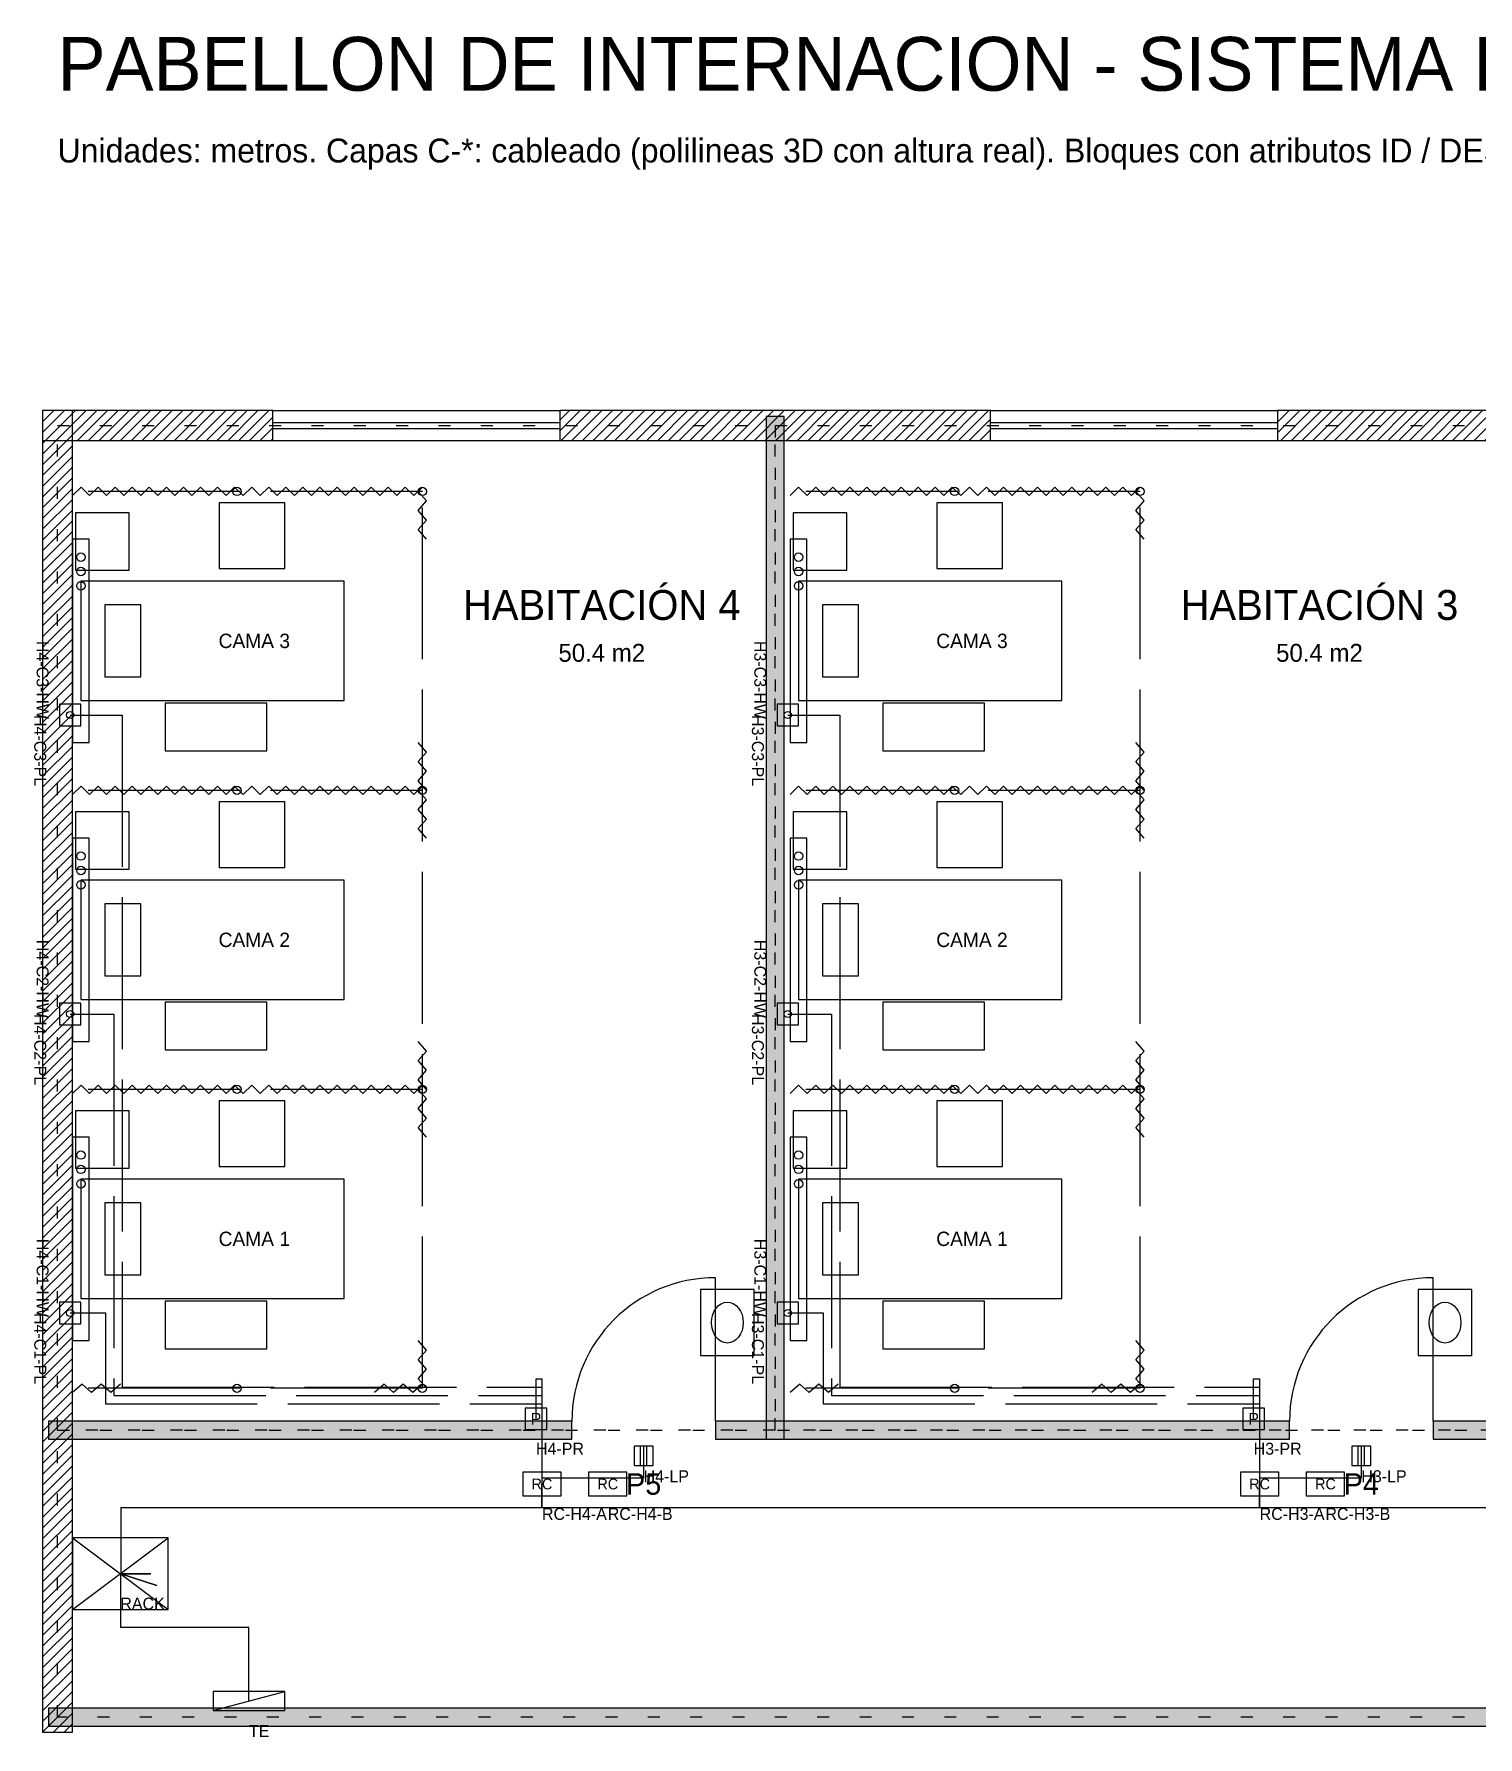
# Model space of a CAD drawing. Header units: metres. Extents: x -0.2 to 29.7, y -5.5 to 14.1.
# Drawn here: x -0.2 to 11.88, y -0.16 to 14.07 of the extents above; entities that cross this region are included whole.
import ezdxf
from ezdxf.enums import TextEntityAlignment as Align

# ---------------------------------------------------------------- set-up
doc = ezdxf.new("R2010")
doc.units = ezdxf.units.M
doc.linetypes.add('DASHED', pattern=[1.524, 1.27, -0.254])
doc.linetypes.add('DOT2', pattern=[0.254, 0, -0.254])
for name, color, linetype, true_color in [('A-CORTINAS', 6, 'Continuous', 0xb9a3d9), ('C-BUS-KNX-2x2x0.8', 3, 'Continuous', 0x1a9e4b), ('C-ELECTRICIDAD-230V', 5, 'Continuous', 0x1f66d1), ('C-RED-CAT6A-CAT7', 1, 'Continuous', 0xd62839), ('C-UTP-CAT6-TERMINALES', 3, 'DASHED', 0x1a9e4b), ('E-ADVANTECNIA-LLAMADA', 30, 'Continuous', 0xe46f12), ('E-ADVANTECNIA-PRESENCIA', 3, 'Continuous', 0x2e9f4f), ('E-ADVANTECNIA-ROOM-CONTROLLER', 250, 'Continuous', 0x3d4450)]:
    doc.layers.add(name, color=color, linetype=linetype, true_color=true_color)
for name, color, linetype in [('A-LOCALES', 7, 'Continuous'), ('A-MOBILIARIO', 9, 'Continuous'), ('A-MUROS', 8, 'Continuous'), ('A-MUROS-EXT', 250, 'Continuous'), ('A-PUERTAS', 7, 'Continuous'), ('A-SANITARIOS', 9, 'Continuous'), ('A-VENTANAS', 5, 'Continuous'), ('E-ADVANTECNIA-LUZ-PASILLO', 1, 'Continuous'), ('E-CABECERO-TECNICO', 8, 'Continuous'), ('E-ELEC-TABLERO', 5, 'Continuous'), ('E-RED-EQUIPOS', 7, 'Continuous'), ('T-TEXTOS', 7, 'Continuous')]:
    doc.layers.add(name, color=color, linetype=linetype)

# ---------------------------------------------------------------- blocks, each defined once
blk = doc.blocks.new('CABECERO_TECNICO')
blk.add_lwpolyline([(-0.85, 0), (0.85, 0), (0.85, 0.14), (-0.85, 0.14)], close=True)
for centre in [(-0.7, 0.07), (-0.58, 0.07), (-0.46, 0.07)]:
    blk.add_circle(centre, 0.035)
at = {"layer": 'T-TEXTOS'}
blk.add_attdef('ID', (0, -0.3), '', height=0.1, dxfattribs=at)
at = {"layer": 'T-TEXTOS', "flags": 1}
for tag, p in [('DESCRIPCION', (0, -0.45)), ('ALTURA_M', (0, -0.55)), ('CODIGO', (0, -0.65))]:
    blk.add_attdef(tag, p, '', height=0.06, dxfattribs=at)
blk = doc.blocks.new('ADV_LLAMADA_CAMA')
blk.add_lwpolyline([(-0.09, -0.09), (0.09, -0.09), (0.09, 0.09), (-0.09, 0.09)], close=True)
blk.add_circle((0, 0), 0.03)
at = {"layer": 'T-TEXTOS'}
blk.add_attdef('ID', (0, -0.3), '', height=0.1, dxfattribs=at)
at = {"layer": 'T-TEXTOS', "flags": 1}
for tag, p in [('DESCRIPCION', (0, -0.45)), ('ALTURA_M', (0, -0.55)), ('CODIGO', (0, -0.65))]:
    blk.add_attdef(tag, p, '', height=0.06, dxfattribs=at)
blk = doc.blocks.new('ADV_PRESENCIA')
blk.add_lwpolyline([(-0.09, -0.09), (0.09, -0.09), (0.09, 0.09), (-0.09, 0.09)], close=True)
blk.add_text('P', height=0.1).set_placement((0, 0), align=Align.MIDDLE_CENTER)
at = {"layer": 'T-TEXTOS'}
blk.add_attdef('ID', (0, -0.3), '', height=0.1, dxfattribs=at)
at = {"layer": 'T-TEXTOS', "flags": 1}
for tag, p in [('DESCRIPCION', (0, -0.45)), ('ALTURA_M', (0, -0.55)), ('CODIGO', (0, -0.65))]:
    blk.add_attdef(tag, p, '', height=0.06, dxfattribs=at)
blk = doc.blocks.new('ADV_LUZ_PASILLO')
for p, q in [((-0.027, -0.16), (-0.027, 0)), ((0.027, -0.16), (0.027, 0))]:
    blk.add_line(p, q)
blk.add_lwpolyline([(-0.08, -0.16), (0.08, -0.16), (0.08, 0), (-0.08, 0)], close=True)
at = {"layer": 'T-TEXTOS'}
blk.add_attdef('ID', (0, -0.3), '', height=0.1, dxfattribs=at)
at = {"layer": 'T-TEXTOS', "flags": 1}
for tag, p in [('DESCRIPCION', (0, -0.45)), ('ALTURA_M', (0, -0.55)), ('CODIGO', (0, -0.65))]:
    blk.add_attdef(tag, p, '', height=0.06, dxfattribs=at)
blk = doc.blocks.new('ADV_ROOM_CONTROLLER')
blk.add_lwpolyline([(-0.16, -0.1), (0.16, -0.1), (0.16, 0.1), (-0.16, 0.1)], close=True)
blk.add_text('RC', height=0.09).set_placement((0, 0), align=Align.MIDDLE_CENTER)
at = {"layer": 'T-TEXTOS'}
blk.add_attdef('ID', (0, -0.3), '', height=0.1, dxfattribs=at)
at = {"layer": 'T-TEXTOS', "flags": 1}
for tag, p in [('DESCRIPCION', (0, -0.45)), ('ALTURA_M', (0, -0.55)), ('CODIGO', (0, -0.65))]:
    blk.add_attdef(tag, p, '', height=0.06, dxfattribs=at)
blk = doc.blocks.new('GABINETE_42U')
for p, q in [((-0.4, -0.3), (0.4, 0.3)), ((-0.4, 0.3), (0.4, -0.3))]:
    blk.add_line(p, q)
blk.add_lwpolyline([(-0.4, -0.3), (0.4, -0.3), (0.4, 0.3), (-0.4, 0.3)], close=True)
at = {"layer": 'T-TEXTOS'}
blk.add_attdef('ID', (0, -0.3), '', height=0.1, dxfattribs=at)
at = {"layer": 'T-TEXTOS', "flags": 1}
for tag, p in [('DESCRIPCION', (0, -0.45)), ('ALTURA_M', (0, -0.55)), ('CODIGO', (0, -0.65))]:
    blk.add_attdef(tag, p, '', height=0.06, dxfattribs=at)
blk = doc.blocks.new('TABLERO_ELECTRICO')
blk.add_line((-0.3, -0.08), (0.3, 0.08))
blk.add_lwpolyline([(-0.3, -0.08), (0.3, -0.08), (0.3, 0.08), (-0.3, 0.08)], close=True)
at = {"layer": 'T-TEXTOS'}
blk.add_attdef('ID', (0, -0.3), '', height=0.1, dxfattribs=at)
at = {"layer": 'T-TEXTOS', "flags": 1}
for tag, p in [('DESCRIPCION', (0, -0.45)), ('ALTURA_M', (0, -0.55)), ('CODIGO', (0, -0.65))]:
    blk.add_attdef(tag, p, '', height=0.06, dxfattribs=at)

msp = doc.modelspace()

# ---------------------------------------------------------------- hatches: boundary and pattern name
at = {"layer": 'A-MUROS'}
for points in [[(5.925, 2.325), (6.075, 2.325), (6.075, 10.875), (5.925, 10.875)], [(-0.075, 2.325), (4.3, 2.325), (4.3, 2.475), (-0.075, 2.475)], [(5.5, 2.325), (10.3, 2.325), (10.3, 2.475), (5.5, 2.475)], [(11.5, 2.325), (12.45, 2.325), (12.45, 2.475), (11.5, 2.475)], [(-0.075, -0.075), (12.3, -0.075), (12.3, 0.075), (-0.075, 0.075)]]:
    msp.add_hatch(color=8, dxfattribs=at).paths.add_polyline_path(points)
at = {"layer": 'A-MUROS-EXT'}
h = msp.add_hatch(dxfattribs=at)
h.set_pattern_fill('ANSI31', scale=0.02)
h.paths.add_polyline_path([(-0.125, 10.675), (1.8, 10.675), (1.8, 10.925), (-0.125, 10.925)])
h = msp.add_hatch(dxfattribs=at)
h.set_pattern_fill('ANSI31', scale=0.02)
h.paths.add_polyline_path([(-0.125, -0.125), (0.125, -0.125), (0.125, 10.925), (-0.125, 10.925)])
h = msp.add_hatch(dxfattribs=at)
h.set_pattern_fill('ANSI31', scale=0.02)
h.paths.add_polyline_path([(4.2, 10.675), (7.8, 10.675), (7.8, 10.925), (4.2, 10.925)])
h = msp.add_hatch(dxfattribs=at)
h.set_pattern_fill('ANSI31', scale=0.02)
h.paths.add_polyline_path([(10.2, 10.675), (13, 10.675), (13, 10.925), (10.2, 10.925)])

# ---------------------------------------------------------------- linework, layer by layer
at = {"layer": 'A-CORTINAS', "linetype": 'DASHED'}
for p, q in [((3.05, 10.25), (0.125, 10.25)), ((3.05, 2.75), (3.05, 10.25)), ((9.05, 10.25), (6.125, 10.25)), ((9.05, 2.75), (9.05, 10.25)), ((3.05, 7.75), (0.125, 7.75)), ((9.05, 7.75), (6.125, 7.75)), ((3.05, 5.25), (0.125, 5.25)), ((9.05, 5.25), (6.125, 5.25)), ((3.05, 2.75), (0.125, 2.75)), ((9.05, 2.75), (6.125, 2.75))]:
    msp.add_line(p, q, dxfattribs=at)
at = {"layer": 'A-CORTINAS'}
for points in [[(3.05, 10.285), (2.979, 10.215), (2.907, 10.285), (2.836, 10.215), (2.765, 10.285), (2.693, 10.215), (2.622, 10.285), (2.551, 10.215), (2.479, 10.285), (2.408, 10.215), (2.337, 10.285), (2.265, 10.215), (2.194, 10.285), (2.123, 10.215), (2.051, 10.285), (1.98, 10.215), (1.909, 10.285), (1.837, 10.215), (1.766, 10.285), (1.695, 10.215), (1.623, 10.285), (1.552, 10.215), (1.48, 10.285), (1.409, 10.215), (1.338, 10.285), (1.266, 10.215), (1.195, 10.285), (1.124, 10.215), (1.052, 10.285), (0.981, 10.215), (0.91, 10.285), (0.838, 10.215), (0.767, 10.285), (0.696, 10.215), (0.624, 10.285), (0.553, 10.215), (0.482, 10.285), (0.41, 10.215), (0.339, 10.285), (0.268, 10.215), (0.196, 10.285), (0.125, 10.215)], [(9.05, 10.285), (8.979, 10.215), (8.907, 10.285), (8.836, 10.215), (8.765, 10.285), (8.693, 10.215), (8.622, 10.285), (8.551, 10.215), (8.479, 10.285), (8.408, 10.215), (8.337, 10.285), (8.265, 10.215), (8.194, 10.285), (8.123, 10.215), (8.051, 10.285), (7.98, 10.215), (7.909, 10.285), (7.837, 10.215), (7.766, 10.285), (7.695, 10.215), (7.623, 10.285), (7.552, 10.215), (7.48, 10.285), (7.409, 10.215), (7.338, 10.285), (7.266, 10.215), (7.195, 10.285), (7.124, 10.215), (7.052, 10.285), (6.981, 10.215), (6.91, 10.285), (6.838, 10.215), (6.767, 10.285), (6.696, 10.215), (6.624, 10.285), (6.553, 10.215), (6.482, 10.285), (6.41, 10.215), (6.339, 10.285), (6.268, 10.215), (6.196, 10.285), (6.125, 10.215)], [(3.085, 9.85), (3.015, 9.93), (3.085, 10.01), (3.015, 10.09), (3.085, 10.17), (3.015, 10.25)], [(9.085, 9.85), (9.015, 9.93), (9.085, 10.01), (9.015, 10.09), (9.085, 10.17), (9.015, 10.25)], [(3.085, 7.75), (3.015, 7.83), (3.085, 7.91), (3.015, 7.99), (3.085, 8.07), (3.015, 8.15)], [(9.085, 7.75), (9.015, 7.83), (9.085, 7.91), (9.015, 7.99), (9.085, 8.07), (9.015, 8.15)], [(3.05, 7.785), (2.979, 7.715), (2.907, 7.785), (2.836, 7.715), (2.765, 7.785), (2.693, 7.715), (2.622, 7.785), (2.551, 7.715), (2.479, 7.785), (2.408, 7.715), (2.337, 7.785), (2.265, 7.715), (2.194, 7.785), (2.123, 7.715), (2.051, 7.785), (1.98, 7.715), (1.909, 7.785), (1.837, 7.715), (1.766, 7.785), (1.695, 7.715), (1.623, 7.785), (1.552, 7.715), (1.48, 7.785), (1.409, 7.715), (1.338, 7.785), (1.266, 7.715), (1.195, 7.785), (1.124, 7.715), (1.052, 7.785), (0.981, 7.715), (0.91, 7.785), (0.838, 7.715), (0.767, 7.785), (0.696, 7.715), (0.624, 7.785), (0.553, 7.715), (0.482, 7.785), (0.41, 7.715), (0.339, 7.785), (0.268, 7.715), (0.196, 7.785), (0.125, 7.715)], [(3.085, 7.35), (3.015, 7.43), (3.085, 7.51), (3.015, 7.59), (3.085, 7.67), (3.015, 7.75)], [(9.05, 7.785), (8.979, 7.715), (8.907, 7.785), (8.836, 7.715), (8.765, 7.785), (8.693, 7.715), (8.622, 7.785), (8.551, 7.715), (8.479, 7.785), (8.408, 7.715), (8.337, 7.785), (8.265, 7.715), (8.194, 7.785), (8.123, 7.715), (8.051, 7.785), (7.98, 7.715), (7.909, 7.785), (7.837, 7.715), (7.766, 7.785), (7.695, 7.715), (7.623, 7.785), (7.552, 7.715), (7.48, 7.785), (7.409, 7.715), (7.338, 7.785), (7.266, 7.715), (7.195, 7.785), (7.124, 7.715), (7.052, 7.785), (6.981, 7.715), (6.91, 7.785), (6.838, 7.715), (6.767, 7.785), (6.696, 7.715), (6.624, 7.785), (6.553, 7.715), (6.482, 7.785), (6.41, 7.715), (6.339, 7.785), (6.268, 7.715), (6.196, 7.785), (6.125, 7.715)], [(9.085, 7.35), (9.015, 7.43), (9.085, 7.51), (9.015, 7.59), (9.085, 7.67), (9.015, 7.75)], [(3.085, 5.25), (3.015, 5.33), (3.085, 5.41), (3.015, 5.49), (3.085, 5.57), (3.015, 5.65)], [(9.085, 5.25), (9.015, 5.33), (9.085, 5.41), (9.015, 5.49), (9.085, 5.57), (9.015, 5.65)], [(3.05, 5.285), (2.979, 5.215), (2.907, 5.285), (2.836, 5.215), (2.765, 5.285), (2.693, 5.215), (2.622, 5.285), (2.551, 5.215), (2.479, 5.285), (2.408, 5.215), (2.337, 5.285), (2.265, 5.215), (2.194, 5.285), (2.123, 5.215), (2.051, 5.285), (1.98, 5.215), (1.909, 5.285), (1.837, 5.215), (1.766, 5.285), (1.695, 5.215), (1.623, 5.285), (1.552, 5.215), (1.48, 5.285), (1.409, 5.215), (1.338, 5.285), (1.266, 5.215), (1.195, 5.285), (1.124, 5.215), (1.052, 5.285), (0.981, 5.215), (0.91, 5.285), (0.838, 5.215), (0.767, 5.285), (0.696, 5.215), (0.624, 5.285), (0.553, 5.215), (0.482, 5.285), (0.41, 5.215), (0.339, 5.285), (0.268, 5.215), (0.196, 5.285), (0.125, 5.215)], [(9.05, 5.285), (8.979, 5.215), (8.907, 5.285), (8.836, 5.215), (8.765, 5.285), (8.693, 5.215), (8.622, 5.285), (8.551, 5.215), (8.479, 5.285), (8.408, 5.215), (8.337, 5.285), (8.265, 5.215), (8.194, 5.285), (8.123, 5.215), (8.051, 5.285), (7.98, 5.215), (7.909, 5.285), (7.837, 5.215), (7.766, 5.285), (7.695, 5.215), (7.623, 5.285), (7.552, 5.215), (7.48, 5.285), (7.409, 5.215), (7.338, 5.285), (7.266, 5.215), (7.195, 5.285), (7.124, 5.215), (7.052, 5.285), (6.981, 5.215), (6.91, 5.285), (6.838, 5.215), (6.767, 5.285), (6.696, 5.215), (6.624, 5.285), (6.553, 5.215), (6.482, 5.285), (6.41, 5.215), (6.339, 5.285), (6.268, 5.215), (6.196, 5.285), (6.125, 5.215)], [(3.085, 4.85), (3.015, 4.93), (3.085, 5.01), (3.015, 5.09), (3.085, 5.17), (3.015, 5.25)], [(9.085, 4.85), (9.015, 4.93), (9.085, 5.01), (9.015, 5.09), (9.085, 5.17), (9.015, 5.25)], [(3.085, 2.75), (3.015, 2.83), (3.085, 2.91), (3.015, 2.99), (3.085, 3.07), (3.015, 3.15)], [(9.085, 2.75), (9.015, 2.83), (9.085, 2.91), (9.015, 2.99), (9.085, 3.07), (9.015, 3.15)], [(0.525, 2.785), (0.445, 2.715), (0.365, 2.785), (0.285, 2.715), (0.205, 2.785), (0.125, 2.715)], [(3.05, 2.785), (2.97, 2.715), (2.89, 2.785), (2.81, 2.715), (2.73, 2.785), (2.65, 2.715)], [(6.525, 2.785), (6.445, 2.715), (6.365, 2.785), (6.285, 2.715), (6.205, 2.785), (6.125, 2.715)], [(9.05, 2.785), (8.97, 2.715), (8.89, 2.785), (8.81, 2.715), (8.73, 2.785), (8.65, 2.715)]]:
    msp.add_lwpolyline(points, dxfattribs=at)
for centre in [(1.5, 10.25), (3.05, 10.25), (7.5, 10.25), (9.05, 10.25), (1.5, 7.75), (3.05, 7.75), (7.5, 7.75), (9.05, 7.75), (1.5, 5.25), (3.05, 5.25), (7.5, 5.25), (9.05, 5.25), (1.5, 2.75), (3.05, 2.75), (7.5, 2.75), (9.05, 2.75)]:
    msp.add_circle(centre, 0.035, dxfattribs=at)
at = {"layer": 'A-LOCALES', "linetype": 'DOT2'}
for points in [[(6, 2.4), (0, 2.4), (0, 10.8), (6, 10.8)], [(12, 2.4), (6, 2.4), (6, 10.8), (12, 10.8)], [(28.4, 0), (0, 0), (0, 2.4), (28.4, 2.4)]]:
    msp.add_lwpolyline(points, close=True, dxfattribs=at)
at = {"layer": 'A-MOBILIARIO'}
for points in [[(1.35, 9.605), (1.9, 9.605), (1.9, 10.155), (1.35, 10.155)], [(7.35, 9.605), (7.9, 9.605), (7.9, 10.155), (7.35, 10.155)], [(0.15, 9.59), (0.6, 9.59), (0.6, 10.07), (0.15, 10.07)], [(6.15, 9.59), (6.6, 9.59), (6.6, 10.07), (6.15, 10.07)], [(0.195, 8.5), (2.395, 8.5), (2.395, 9.5), (0.195, 9.5)], [(6.195, 8.5), (8.395, 8.5), (8.395, 9.5), (6.195, 9.5)], [(0.395, 8.7), (0.695, 8.7), (0.695, 9.3), (0.395, 9.3)], [(6.395, 8.7), (6.695, 8.7), (6.695, 9.3), (6.395, 9.3)], [(0.9, 8.08), (1.75, 8.08), (1.75, 8.48), (0.9, 8.48)], [(6.9, 8.08), (7.75, 8.08), (7.75, 8.48), (6.9, 8.48)], [(0.15, 7.09), (0.6, 7.09), (0.6, 7.57), (0.15, 7.57)], [(1.35, 7.105), (1.9, 7.105), (1.9, 7.655), (1.35, 7.655)], [(6.15, 7.09), (6.6, 7.09), (6.6, 7.57), (6.15, 7.57)], [(7.35, 7.105), (7.9, 7.105), (7.9, 7.655), (7.35, 7.655)], [(0.195, 6), (2.395, 6), (2.395, 7), (0.195, 7)], [(6.195, 6), (8.395, 6), (8.395, 7), (6.195, 7)], [(0.395, 6.2), (0.695, 6.2), (0.695, 6.8), (0.395, 6.8)], [(6.395, 6.2), (6.695, 6.2), (6.695, 6.8), (6.395, 6.8)], [(0.9, 5.58), (1.75, 5.58), (1.75, 5.98), (0.9, 5.98)], [(6.9, 5.58), (7.75, 5.58), (7.75, 5.98), (6.9, 5.98)], [(1.35, 4.605), (1.9, 4.605), (1.9, 5.155), (1.35, 5.155)], [(7.35, 4.605), (7.9, 4.605), (7.9, 5.155), (7.35, 5.155)], [(0.15, 4.59), (0.6, 4.59), (0.6, 5.07), (0.15, 5.07)], [(6.15, 4.59), (6.6, 4.59), (6.6, 5.07), (6.15, 5.07)], [(0.195, 3.5), (2.395, 3.5), (2.395, 4.5), (0.195, 4.5)], [(6.195, 3.5), (8.395, 3.5), (8.395, 4.5), (6.195, 4.5)], [(0.395, 3.7), (0.695, 3.7), (0.695, 4.3), (0.395, 4.3)], [(6.395, 3.7), (6.695, 3.7), (6.695, 4.3), (6.395, 4.3)], [(0.9, 3.08), (1.75, 3.08), (1.75, 3.48), (0.9, 3.48)], [(6.9, 3.08), (7.75, 3.08), (7.75, 3.48), (6.9, 3.48)]]:
    msp.add_lwpolyline(points, close=True, dxfattribs=at)
at = {"layer": 'A-MUROS'}
for points in [[(5.925, 2.325), (6.075, 2.325), (6.075, 10.875), (5.925, 10.875)], [(-0.075, 2.325), (4.3, 2.325), (4.3, 2.475), (-0.075, 2.475)], [(5.5, 2.325), (10.3, 2.325), (10.3, 2.475), (5.5, 2.475)], [(11.5, 2.325), (12.45, 2.325), (12.45, 2.475), (11.5, 2.475)], [(-0.075, -0.075), (12.3, -0.075), (12.3, 0.075), (-0.075, 0.075)]]:
    msp.add_lwpolyline(points, close=True, dxfattribs=at)
at = {"layer": 'A-MUROS-EXT'}
for points in [[(-0.125, 10.675), (1.8, 10.675), (1.8, 10.925), (-0.125, 10.925)], [(-0.125, -0.125), (0.125, -0.125), (0.125, 10.925), (-0.125, 10.925)], [(4.2, 10.675), (7.8, 10.675), (7.8, 10.925), (4.2, 10.925)], [(10.2, 10.675), (13, 10.675), (13, 10.925), (10.2, 10.925)]]:
    msp.add_lwpolyline(points, close=True, dxfattribs=at)
at = {"layer": 'A-PUERTAS'}
for p, q in [((5.5, 2.475), (5.5, 3.675)), ((11.5, 2.475), (11.5, 3.675))]:
    msp.add_line(p, q, dxfattribs=at)
for centre in [(5.5, 2.475), (11.5, 2.475)]:
    msp.add_arc(centre, 1.2, 90, 180, dxfattribs=at)
at = {"layer": 'A-SANITARIOS'}
for points in [[(5.375, 3.025), (5.825, 3.025), (5.825, 3.575), (5.375, 3.575)], [(11.375, 3.025), (11.825, 3.025), (11.825, 3.575), (11.375, 3.575)]]:
    msp.add_lwpolyline(points, close=True, dxfattribs=at)
for centre in [(5.6, 3.3), (11.6, 3.3)]:
    msp.add_ellipse(centre, major_axis=(0, 0.171), ratio=0.777273, dxfattribs=at)
at = {"layer": 'A-VENTANAS'}
for p, q in [((1.8, 10.925), (4.2, 10.925)), ((1.8, 10.825), (4.2, 10.825)), ((7.8, 10.925), (10.2, 10.925)), ((7.8, 10.825), (10.2, 10.825)), ((1.8, 10.775), (4.2, 10.775)), ((7.8, 10.775), (10.2, 10.775)), ((1.8, 10.675), (4.2, 10.675)), ((7.8, 10.675), (10.2, 10.675))]:
    msp.add_line(p, q, dxfattribs=at)
at = {"layer": 'C-BUS-KNX-2x2x0.8'}
for points in [[(4.05, 1.95, 2.6), (4.05, 1.75, 2.6), (0.53, 1.75, 2.6), (0.53, 1.32, 2.6), (0.53, 1.32, 1.55), (0.53, 1.2, 1.55)], [(10.05, 1.95, 2.6), (10.05, 1.75, 2.6), (4.05, 1.75, 2.6), (4.05, 1.95, 2.6)], [(20.45, 1.95, 2.6), (20.45, 1.75, 2.6), (10.05, 1.75, 2.6), (10.05, 1.95, 2.6)]]:
    msp.add_polyline3d(points, dxfattribs=at)
at = {"layer": 'C-ELECTRICIDAD-230V'}
msp.add_polyline3d([(1.6, 0.135, 1.5), (1.6, 0.135, 2.6), (1.6, 0.75, 2.6), (0.53, 0.75, 2.6), (0.53, 0.85, 2.6), (0.53, 0.85, 0.3), (0.53, 1.2, 0.3)], dxfattribs=at)
at = {"layer": 'C-RED-CAT6A-CAT7'}
for points in [[(0.53, 1.2, 1.55), (0.78, 1.2, 1.55), (0.78, 1.2, 1.35), (0.53, 1.2, 1.35)], [(0.53, 1.2, 1.35), (0.83, 1.1, 1.35), (0.83, 1.1, 0.9), (0.53, 1.2, 0.9)]]:
    msp.add_polyline3d(points, dxfattribs=at)
at = {"layer": 'C-UTP-CAT6-TERMINALES'}
for points in [[(0.105, 8.38, 1.15), (0.105, 8.38, 2.6), (0.54, 8.38, 2.6), (0.54, 2.76, 2.6), (4.05, 2.76, 2.6), (4.05, 1.95, 2.6), (4.05, 1.95, 2.6)], [(6.105, 8.38, 1.15), (6.105, 8.38, 2.6), (6.54, 8.38, 2.6), (6.54, 2.76, 2.6), (10.05, 2.76, 2.6), (10.05, 1.95, 2.6), (10.05, 1.95, 2.6)], [(0.105, 5.88, 1.15), (0.105, 5.88, 2.6), (0.47, 5.88, 2.6), (0.47, 2.69, 2.6), (4.05, 2.69, 2.6), (4.05, 1.95, 2.6), (4.05, 1.95, 2.6)], [(6.105, 5.88, 1.15), (6.105, 5.88, 2.6), (6.47, 5.88, 2.6), (6.47, 2.69, 2.6), (10.05, 2.69, 2.6), (10.05, 1.95, 2.6), (10.05, 1.95, 2.6)], [(0.105, 3.38, 1.15), (0.105, 3.38, 2.6), (0.4, 3.38, 2.6), (0.4, 2.62, 2.6), (4.05, 2.62, 2.6), (4.05, 1.95, 2.6), (4.05, 1.95, 2.6)], [(6.105, 3.38, 1.15), (6.105, 3.38, 2.6), (6.4, 3.38, 2.6), (6.4, 2.62, 2.6), (10.05, 2.62, 2.6), (10.05, 1.95, 2.6), (10.05, 1.95, 2.6)], [(4, 2.495, 1.35), (4, 2.495, 2.6), (4, 2.83, 2.6), (4.05, 2.83, 2.6), (4.05, 1.95, 2.6), (4.05, 1.95, 2.6)], [(10, 2.495, 1.35), (10, 2.495, 2.6), (10, 2.83, 2.6), (10.05, 2.83, 2.6), (10.05, 1.95, 2.6), (10.05, 1.95, 2.6)], [(4.9, 2.265, 2.42), (4.9, 2.265, 2.6), (4.9, 2, 2.6), (4.05, 2, 2.6), (4.05, 1.95, 2.6), (4.05, 1.95, 2.6)], [(10.9, 2.265, 2.42), (10.9, 2.265, 2.6), (10.9, 2, 2.6), (10.05, 2, 2.6), (10.05, 1.95, 2.6), (10.05, 1.95, 2.6)]]:
    msp.add_polyline3d(points, dxfattribs=at)

# ---------------------------------------------------------------- block references
at = {"layer": 'E-ADVANTECNIA-LLAMADA', "rotation": 270}
for p, values in [((0.105, 8.38), {'ID': 'H4-C3-PL'}), ((6.105, 8.38), {'ID': 'H3-C3-PL'}), ((0.105, 5.88), {'ID': 'H4-C2-PL'}), ((6.105, 5.88), {'ID': 'H3-C2-PL'}), ((0.105, 3.38), {'ID': 'H4-C1-PL'}), ((6.105, 3.38), {'ID': 'H3-C1-PL'})]:
    msp.add_blockref('ADV_LLAMADA_CAMA', p, dxfattribs=at).add_auto_attribs(values)
at = {"layer": 'E-ADVANTECNIA-LUZ-PASILLO'}
for p, values in [((4.9, 2.265), {'ID': 'H4-LP'}), ((10.9, 2.265), {'ID': 'H3-LP'})]:
    msp.add_blockref('ADV_LUZ_PASILLO', p, dxfattribs=at).add_auto_attribs(values)
at = {"layer": 'E-ADVANTECNIA-PRESENCIA'}
for p, values in [((4, 2.495), {'ID': 'H4-PR'}), ((10, 2.495), {'ID': 'H3-PR'})]:
    msp.add_blockref('ADV_PRESENCIA', p, dxfattribs=at).add_auto_attribs(values)
at = {"layer": 'E-ADVANTECNIA-ROOM-CONTROLLER'}
for p, values in [((4.05, 1.95), {'ID': 'RC-H4-A'}), ((4.6, 1.95), {'ID': 'RC-H4-B'}), ((10.05, 1.95), {'ID': 'RC-H3-A'}), ((10.6, 1.95), {'ID': 'RC-H3-B'})]:
    msp.add_blockref('ADV_ROOM_CONTROLLER', p, dxfattribs=at).add_auto_attribs(values)
at = {"layer": 'E-CABECERO-TECNICO', "rotation": 270}
for p, values in [((0.125, 9), {'ID': 'H4-C3-HW'}), ((6.125, 9), {'ID': 'H3-C3-HW'}), ((0.125, 6.5), {'ID': 'H4-C2-HW'}), ((6.125, 6.5), {'ID': 'H3-C2-HW'}), ((0.125, 4), {'ID': 'H4-C1-HW'}), ((6.125, 4), {'ID': 'H3-C1-HW'})]:
    msp.add_blockref('CABECERO_TECNICO', p, dxfattribs=at).add_auto_attribs(values)
at = {"layer": 'E-ELEC-TABLERO'}
msp.add_blockref('TABLERO_ELECTRICO', (1.6, 0.135), dxfattribs=at).add_auto_attribs({'ID': 'TE'})
at = {"layer": 'E-RED-EQUIPOS'}
msp.add_blockref('GABINETE_42U', (0.525, 1.2), dxfattribs=at).add_auto_attribs({'ID': 'RACK'})

# ---------------------------------------------------------------- texts
at = {"layer": 'T-TEXTOS'}
for s, height, p in [('PABELLON DE INTERNACION - SISTEMA DE LLAMADA DE ENFERMERIA ACE BG / ADVANTECNIA', 0.45, (0, 13.6)), ('Unidades: metros. Capas C-*: cableado (polilineas 3D con altura real). Bloques con atributos ID / DESCRIPCION / ALTURA_M / CODIGO.', 0.2, (0, 13))]:
    msp.add_text(s, height=height, dxfattribs=at).set_placement(p)
for s, height, p in [('HABITACIÓN 4', 0.25, (4.55, 9.3)), ('HABITACIÓN 3', 0.25, (10.55, 9.3)), ('CAMA 3', 0.12, (1.645, 9)), ('50.4 m2', 0.15, (4.55, 8.9)), ('CAMA 3', 0.12, (7.645, 9)), ('50.4 m2', 0.15, (10.55, 8.9)), ('CAMA 2', 0.12, (1.645, 6.5)), ('CAMA 2', 0.12, (7.645, 6.5)), ('CAMA 1', 0.12, (1.645, 4)), ('CAMA 1', 0.12, (7.645, 4)), ('P5', 0.18, (4.9, 1.95)), ('P4', 0.18, (10.9, 1.95))]:
    msp.add_text(s, height=height, dxfattribs=at).set_placement(p, align=Align.MIDDLE_CENTER)

doc.saveas('drawing.dxf')
